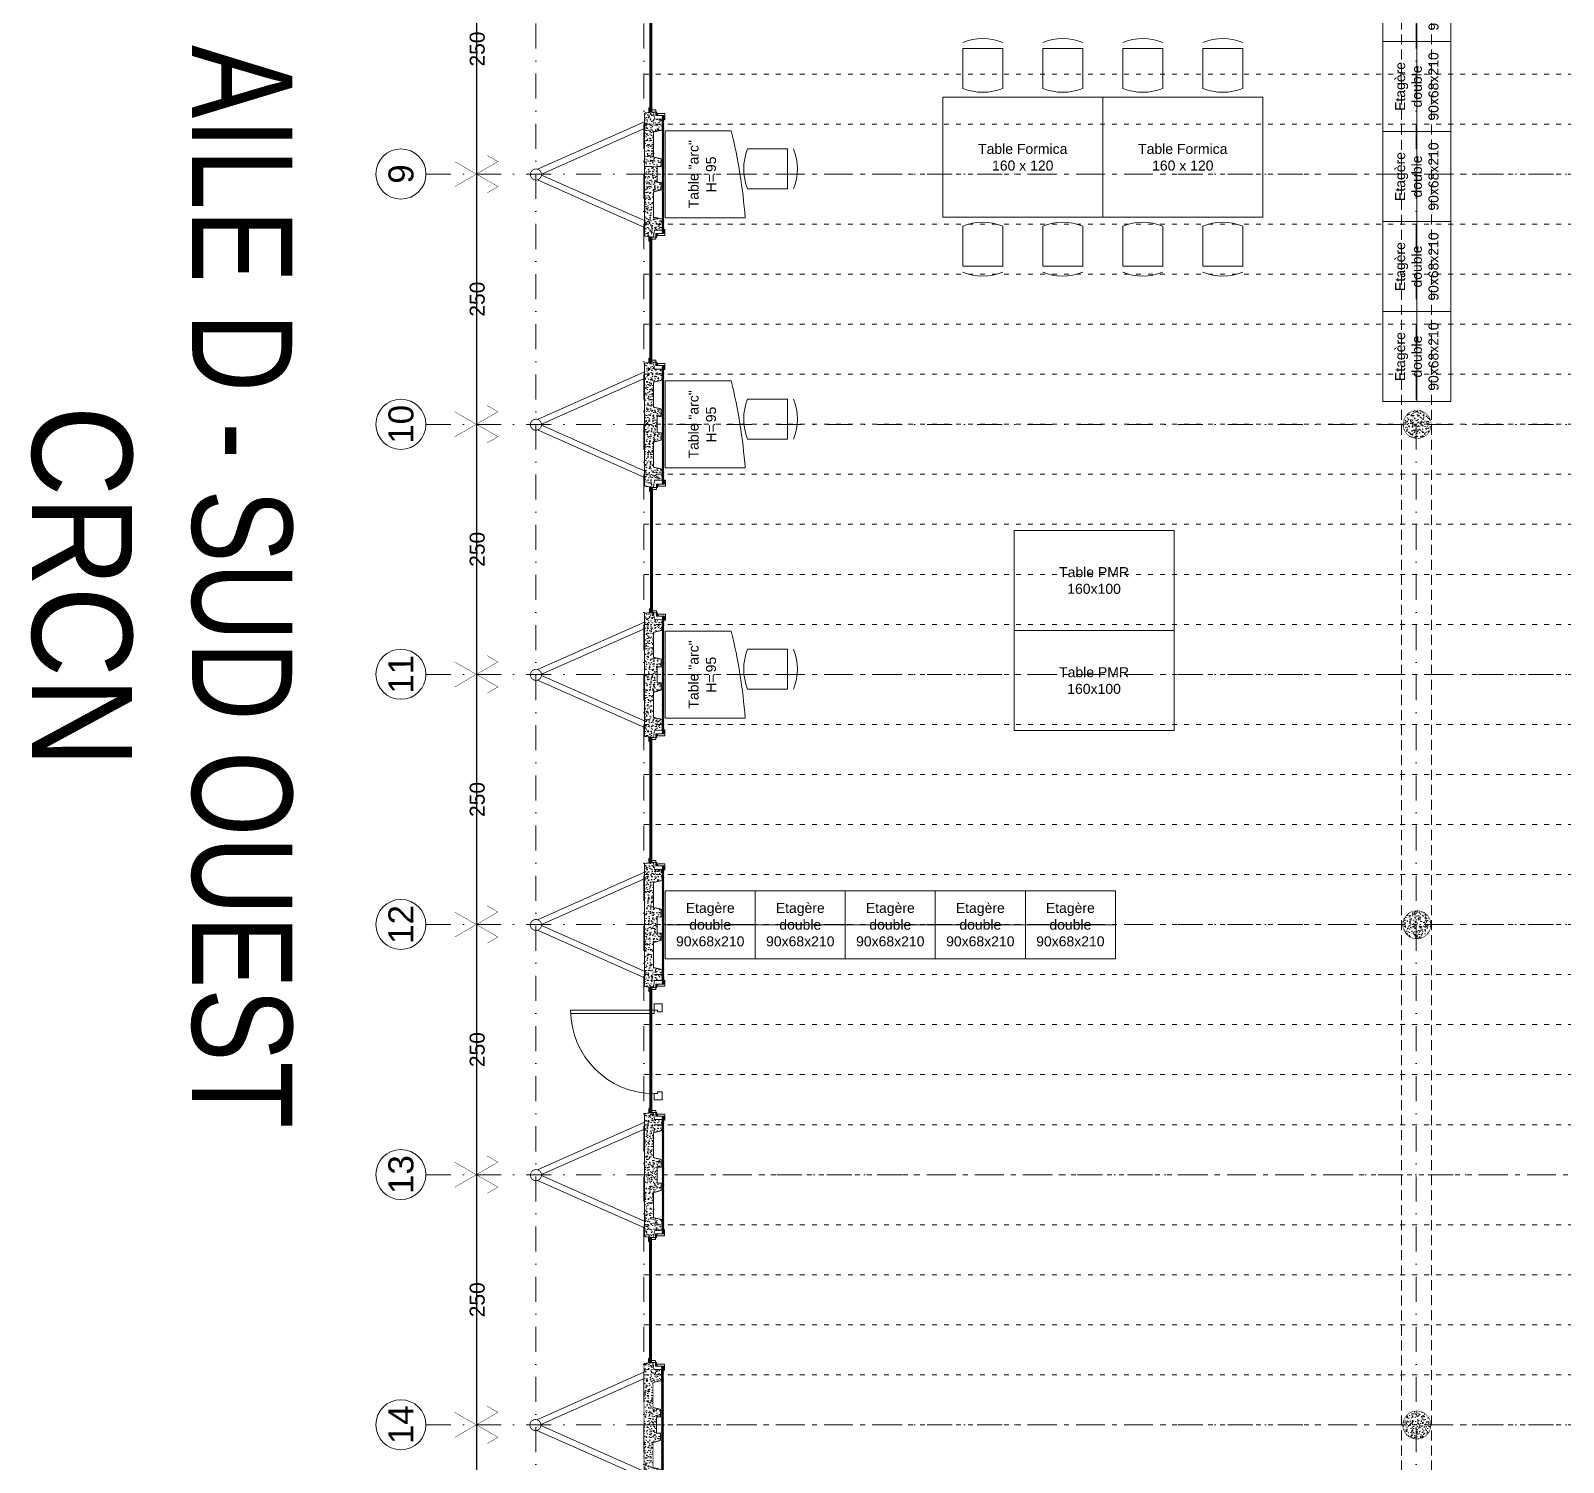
# Model space of a CAD drawing. Header units: millimetres. Extents: x 0 to 111176, y 95213 to 141729.
# Drawn here: x 47363 to 48895, y 106948 to 108379 of the extents above; entities that cross this region are included whole.
import ezdxf
from ezdxf.enums import TextEntityAlignment as Align

# ---------------------------------------------------------------- set-up
doc = ezdxf.new("R2010")
doc.units = ezdxf.units.MM
for name, pattern in [('ACAD_ISO03W100', [30, 12, -18]), ('CONTINU', [0]), ('HIDDEN2', [0.1875, 0.125, -0.0625]), ('TIRETPT2', [0.5, 0.25, -0.125, 0, -0.125])]:
    doc.linetypes.add(name, pattern=pattern)
doc.layers.get('Defpoints').update_dxf_attribs({"lineweight": 9})
doc.layers.add('CDP', color=7, linetype='Continuous', lineweight=9, true_color=0x364259)
doc.layers.add('STR_BOLLARD', color=7, linetype='Continuous', lineweight=9, true_color=0x1c1c1c)
for name, color, linetype, lineweight in [('MEN_Ext', 115, 'Continuous', 9), ('MOB', 37, 'Continuous', 9), ('NOM_Batiments', 7, 'Continuous', 9), ('STR_BOLLARD_Axes', 252, 'Continuous', 9), ('STR_BOLLARD_projeté', 251, 'Continuous', 9)]:
    doc.layers.add(name, color=color, linetype=linetype, lineweight=lineweight)
doc.styles.add('Arial', font='arial.ttf')
doc.styles.add('Arial-10', font='arial.ttf', dxfattribs={"height": 10})
doc.styles.add('Arial-15', font='arial.ttf', dxfattribs={"height": 15})
doc.styles.add('Arial-20', font='arial.ttf', dxfattribs={"height": 20})
doc.dimstyles.new('Cote-15', dxfattribs={"dimtxt": 15, "dimasz": 15, "dimexe": 1.25, "dimexo": 0.625, "dimgap": 7.5, "dimtad": 1, "dimdec": 0, "dimrnd": 0.025, "dimtxsty": 'Arial-15', "dimblk": 'ARCHTICK', "dimcen": 2.5, "dimse1": 1, "dimse2": 1, "dimazin": 0, "dimtfac": 1, "dimtmove": 1, "dimatfit": 3, "dimfxl": 1, "dimarcsym": 0})

# ---------------------------------------------------------------- blocks, each defined once
blk = doc.blocks.new('panneau+contreventement')
at = {"lineweight": 5}
h = blk.add_hatch(dxfattribs=at)
h.set_pattern_fill('AR-CONC', color=252, scale=0.04, angle=360, style=0)
h.set_pattern_definition([(49.99999999999994, (6.955815479159355e-08, 17.59999999470892), (7.287386759840159, -0.6375634215561317), [0.7619999999999998, -8.381999999999998]), (354.9999999999999, (6.955815479159355e-08, 17.59999999470892), (-1.409736856998765, 7.642273809561408), [0.6096, -6.7056233668]), (100.4514446999998, (0.6072803495580956, 17.54686985470835), (5.877649883614139, 7.004710076487798), [0.6476003520000001, -7.123609784]), (46.18419999999995, (6.955815479159355e-08, 19.63199999470817), (10.8431616356852, -1.681693117309098), [1.143, -12.573]), (96.63555760999995, (0.9035960695582617, 19.49185999470865), (9.49616536206013, 9.89704498390885), [0.9714009256, -10.6854243264]), (351.18415117, (6.955815479159355e-08, 19.63199999470817), (9.496165362599092, 9.897044983421296), [0.9143986827999999, -10.0583892768]), (20.99999999999999, (1.016000069557776, 19.12399999471018), (6.064575650765295, -4.090607927483512), [0.7619999999999999, -8.382]), (326, (1.016000069557776, 19.12399999471018), (2.472081133905891, 7.367518644892768), [0.6096, -6.7056]), (71.45144499999996, (1.521381373558143, 18.78311599870722), (8.53665677114865, 3.2769107554362), [0.647600352, -7.123597503999998]), (37.49999999999993, (6.955815479159355e-08, 17.59999999470892), (0.1235441300236765, 3.382201554926124), [0, -6.624319999999999, 0, -6.8072, 0, -6.731]), (7.499999999999964, (6.955815479159355e-08, 17.59999999470892), (2.672786500412234, 4.007222992724778), [0, -3.88112, 0, -6.47192, 0, -2.5654]), (327.4999999999998, (-2.265679930442275, 17.59999999470892), (5.423623806674856, -0.2291497597069439), [0, -2.54, 0, -7.9248, 0, -10.5156]), (317.4999999999999, (-3.281679930441896, 17.59999999470892), (5.925167255440723, 1.017059641333315), [0, -3.302, 0, -5.26288, 0, -7.4676])])
h.paths.add_polyline_path([(8.000000000007276, 16.62599197128293), (8.000000000007276, 12.62599197128293), (-8, 12.62599197128293), (-8, 16.62599197128293), (-15.27348650529757, 16.62599197128293), (-17.5, 9), (-42.54545454565005, 9), (-44.5, 17.59999999831052), (-55.5, 17.59999999831052), (-55.5, 10), (-62.5, 9), (-61.5, 0), (61.5, 0), (62.5, 9), (55.5, 10), (55.5, 17.59999999831052), (44.5, 17.59999999831052), (42.5, 9), (17.50000000000728, 9), (15.72651349470971, 16.62599197128293)])
at = {"layer": 'CDP'}
h = blk.add_hatch(dxfattribs=at)
h.set_pattern_fill('ANSI31', color=256, scale=5)
h.set_pattern_definition([(45, (0, 0), (-0.4419417382415922, 0.4419417382415922), [])])
h.paths.add_polyline_path([(-59, 17.59999999831052), (-59, 19.3999999983098), (58.99999999767169, 19.3999999983098), (58.99999999767169, 17.59999999831052)])
at = {"linetype": 'Continuous', "lineweight": 5, "const_width": 0.8799999952316284}
blk.add_lwpolyline([(8.000000000007276, 16.62599197128293), (8.000000000007276, 12.62599197128293), (-8, 12.62599197128293), (-8, 16.62599197128293), (-15.27348650529757, 16.62599197128293), (-17.5, 9), (-42.54545454565005, 9), (-44.5, 17.59999999831052), (-55.5, 17.59999999831052), (-55.5, 10), (-62.5, 9), (-61.5, 0), (61.5, 0), (62.5, 9), (55.5, 10), (55.5, 17.59999999831052), (44.5, 17.59999999831052), (42.5, 9), (17.50000000000728, 9), (15.72651349470971, 16.62599197128293)], close=True, dxfattribs=at)
for points in [[(-5.29915068641867, -107.0272467950708), (-52.79727948180198, 0.03446815508141299)], [(-0.5113040249361802, -103.0238181007117), (-46.75775930929467, 1.216600178464432)], [(0.5113040249361802, -103.0238181007117), (46.75775930929467, 1.216600178464432)], [(5.29915068641867, -107.0272467950708), (52.79727948180198, 0.03446815508141299)], [(52.79745963354026, 0), (46.20254036645974, 0)]]:
    blk.add_lwpolyline(points)
at = {"const_width": 0.8}
blk.add_lwpolyline([(4.886542232529791, -105.9757763550551, 128.1178204295244), (4.962955946750299, -106.1295426030811, 0.007805315424875689)], format="xyb", close=True, dxfattribs=at)
at = {"layer": 'CDP', "const_width": 0.2}
blk.add_lwpolyline([(-59, 17.59999999831052), (-59, 19.3999999983098), (58.99999999767169, 19.3999999983098), (58.99999999767169, 17.59999999831052), (-59, 17.59999999831052)], close=True, dxfattribs=at)
blk = doc.blocks.new('poteau')
at = {"layer": 'STR_BOLLARD', "lineweight": 5}
h = blk.add_hatch(dxfattribs=at)
h.set_pattern_fill('AR-CONC', color=252, scale=0.04, angle=359.9999999999999, style=0)
h.set_pattern_definition([(49.99999999999999, (-34103.71972945715, -3518.988229174639), (7.287386759840159, -0.6375634215561317), [0.762, -8.382000000000001]), (355, (-34103.71972945715, -3518.988229174639), (-1.409736856998765, 7.642273809561408), [0.6096, -6.7056233668]), (100.4514446999999, (-34103.11244917716, -3519.04135931464), (5.877649883614139, 7.004710076487798), [0.6476003520000001, -7.123609784]), (46.18419999999993, (-34103.71972945715, -3516.956229174639), (10.8431616356852, -1.681693117309098), [1.143, -12.573]), (96.63555760999996, (-34102.81613345716, -3517.096369174639), (9.49616536206013, 9.89704498390885), [0.9714009256, -10.6854243264]), (351.18415117, (-34103.71972945715, -3516.956229174639), (9.496165362599092, 9.897044983421296), [0.9143986828, -10.0583892768]), (21, (-34102.70372945715, -3517.46422917464), (6.064575650765295, -4.090607927483512), [0.762, -8.382000000000001]), (326, (-34102.70372945715, -3517.46422917464), (2.472081133905891, 7.367518644892768), [0.6096, -6.7056]), (71.45144499999996, (-34102.19834815315, -3517.805113170639), (8.53665677114865, 3.2769107554362), [0.6476003520000001, -7.123597503999999]), (37.49999999999994, (-34103.71972945715, -3518.988229174639), (0.1235441300236765, 3.382201554926124), [0, -6.62432, 0, -6.807200000000001, 0, -6.731000000000001]), (7.499999999999974, (-34103.71972945715, -3518.988229174639), (2.672786500412234, 4.007222992724778), [0, -3.88112, 0, -6.47192, 0, -2.5654]), (327.4999999999999, (-34105.98540945715, -3518.988229174639), (5.423623806674856, -0.2291497597069439), [0, -2.54, 0, -7.9248, 0, -10.5156]), (317.4999999999999, (-34107.00140945715, -3518.988229174639), (5.925167255440723, 1.017059641333315), [0, -3.302, 0, -5.26288, 0, -7.4676])])
edge = h.paths.add_edge_path()
edge.add_arc((2.613544936025392e-10, 6.674660824046441e-11), 13.99999999999927, 284.7547730335563, 644.0803509681097)
edge.add_arc((2.613806948659203e-10, 6.66435795437792e-11), 13.99999999999917, 284.0803509681096, 284.7547730335563)
at = {"layer": 'STR_BOLLARD', "lineweight": 5, "const_width": 0.5}
blk.add_lwpolyline([(3.565555101478822, -13.53834616259883, 339.820519298623), (3.405953449982917, -13.57937705112045, 0.002942729891838111)], format="xyb", close=True, dxfattribs=at)
blk = doc.blocks.new('etageres-doubles')
blk.add_lwpolyline([(0, 0), (68, 0), (68, -90), (0, -90), (0, 0)], close=True)
blk.add_lwpolyline([(34, 0), (34, -90)])
at = {"insert": (34, -45), "char_height": 10, "attachment_point": 5, "rotation": 270, "style": 'Arial'}
blk.add_mtext_dynamic_manual_height_columns('Etagère \\Pdouble\\P90x68x210', width=234.8605922671994, gutter_width=18352.47833725253, heights=[0], dxfattribs=at)
blk = doc.blocks.new('PO7C')
blk.add_lwpolyline([(0.8499999999974079, 7.993833010863), (0.8500000000008185, 0.6999999993420261), (5.343281372915953e-11, 0.6999999993914798), (0, 0), (0.7000000000005002, -3.922195901395753e-11), (0.7000000000005002, 0.3999999993617394), (0.5499999995356575, 0.3999999993617394), (0.5500000000381533, 7.99999999936324, -0.4142135623537333), (7.849999999555166, 0.6999999993630581), (7.849999999575061, 0.3999999993617394), (7.699999999110219, 0.3999999993617394), (7.699999999110219, -3.922195901395753e-11), (8.399999999110719, 0), (8.399999999056718, 0.6999999993914798), (7.849999999555166, 0.6999999993630581)], format="xyb")
blk = doc.blocks.new('Table-handicapé_160x100')
blk.add_lwpolyline([(0, 100), (160, 100), (160, 0), (0, 0)], close=True)
at = {"insert": (80, 50), "char_height": 10, "attachment_point": 5, "style": 'Arial'}
blk.add_mtext_dynamic_manual_height_columns('Table PMR\\P160x100', width=234.8605922671994, gutter_width=18352.47833725253, heights=[0], dxfattribs=at)
blk = doc.blocks.new('table-formica_160x120')
blk.add_lwpolyline([(120, 0), (120, -160), (0, -160), (0, 0)], close=True)
at = {"insert": (60, -80), "char_height": 10, "attachment_point": 5, "rotation": 270, "style": 'Arial'}
blk.add_mtext_dynamic_manual_height_columns('Table Formica\\P160 x 120', width=234.8605922671994, gutter_width=18352.47833725253, heights=[0], dxfattribs=at)
blk = doc.blocks.new('chaise-par-defaut')
for points in [[(-54.86354830078199, -20), (-54.86354830078199, -20, -0.189905722026742), (-54.86354830078199, 20)], [(-8.798114440534846, -20), (-8.798114440534846, -20, 0.189905722026742), (-8.798114440534846, 20)]]:
    blk.add_lwpolyline(points, format="xyb")
blk.add_lwpolyline([(-8.798114440534846, -20), (-48.79811444053485, -20), (-48.79811444053485, 20), (-8.798114440534846, 20)])
blk = doc.blocks.new('table-arc')
blk.add_lwpolyline([(-80, 43.49999999999272), (-80, 43.50000000000728), (0, 43.50000000000728), (0, -43.50000000000728), (-66, -43.50000000000728, -0.03955495318732785)], format="xyb", close=True)
at = {"char_height": 10, "rotation": 270, "style": 'Arial'}
for s, insert, attachment_point in [('Table "arc"', (-28.39474934566085, -0.1052195326399292), 5), ('H=', (-46.01231244178805, -0.1705031430942065), 6)]:
    blk.add_mtext_dynamic_manual_height_columns(s, width=234.8605922671994, gutter_width=18352.47833725253, heights=[0], dxfattribs=dict(at, insert=insert, attachment_point=attachment_point))
at = {"style": 'Arial-10'}
blk.add_attdef('HAUTEUR', text='', height=10, rotation=270, dxfattribs=at).set_placement((-45.76254463806129, -2.227131945525799), align=Align.MIDDLE_LEFT)
blk = doc.blocks.new('Fenetres Ext')
for points in [[(14.09999999846332, 3.400000005214679), (14.09999999846332, 4.400000005214679), (18.09999999846332, 4.400000005214679), (18.09999999846332, 3.400000005214679)], [(14.09999999846332, 1.400000005214679), (139.0999999735504, 1.400000005214679), (139.0999999735504, 3.400000005214679), (14.09999999846332, 3.400000005214679), (14.09999999846332, 1.400000005214679)], [(14.09999999846332, -2.599999994785321), (16.09999999846332, -2.599999994785321), (16.09999999846332, 1.400000005214679), (14.09999999846332, 1.400000005214679)], [(139.0999999735504, 3.400000005214679), (139.0999999735504, 4.400000005214679), (135.0999999735504, 4.400000005214679), (135.0999999735504, 3.400000005214679)], [(139.0999999735504, -2.599999994785321), (137.0999999735504, -2.599999994785321), (137.0999999735504, 1.400000005214679), (139.0999999735504, 1.400000005214679)], [(6.599999998463318, -10.59999999478532), (10.59999999846332, -10.59999999478532), (10.59999999846332, -3.599999994785321), (11.59999999846332, -3.599999994785321), (11.59999999846332, -4.585936534454959), (12.59999999972251, -4.585936534454959), (12.59999999846332, -11.59999999478532), (6.599999998463318, -11.59999999478532)], [(10.59999999846332, -3.599999994785321), (14.09999999846332, -3.599999994785321), (14.09999999846332, -2.599999994785321), (10.59999999846332, -2.599999994785321), (10.59999999846332, -3.599999994785321)], [(142.5999999735504, -3.599999994785321), (139.0999999735504, -3.599999994785321), (139.0999999735504, -2.599999994785321), (142.5999999735504, -2.599999994785321), (142.5999999735504, -3.599999994785321)], [(146.5999999735504, -10.59999999478532), (142.5999999735504, -10.59999999478532), (142.5999999735504, -3.599999994785321), (141.5999999735504, -3.599999994785321), (141.5999999735504, -4.585936534454959), (140.5999999722912, -4.585936534454959), (140.5999999735504, -11.59999999478532), (146.5999999735504, -11.59999999478532)]]:
    blk.add_lwpolyline(points, close=True)
blk.add_lwpolyline([(14.09999999846332, 2.400000005214679), (139.0999999735504, 2.400000005214679)])
blk = doc.blocks.new('n°-axe')
at = {"layer": 'STR_BOLLARD_Axes', "linetype": 'CONTINU', "ltscale": 60}
blk.add_circle((0, -25), 25, dxfattribs=at)
at = {"layer": 'STR_BOLLARD_Axes', "style": 'Arial-20'}
blk.add_attdef('AXE', text='', height=25, dxfattribs=at).set_placement((0, -25), align=Align.MIDDLE_CENTER)
blk = doc.blocks.new('Axe-construction')
at = {"const_width": 0.4}
for points in [[(-18.71420953128381, 10.80465391055782), (-12.47613968752262, 21.60930782111564), (12.47613968752262, -21.60930782111564)], [(18.71420953128381, 10.80465391055782), (12.47613968752262, 21.60930782111564), (-12.47613968752262, -21.60930782111564)]]:
    blk.add_lwpolyline(points, dxfattribs=at)
blk = doc.blocks.new('*D384')
at = {"layer": 'Defpoints', "color": 0, "transparency": 16777216}
for p in [(47808.19425061966, 106985.4322105879), (47808.19132914603, 106735.432210648), (47808.19259115055, 106735.4322106333)]:
    blk.add_point(p, dxfattribs=at)
at = {"layer": 'STR_BOLLARD_Axes', "color": 0, "lineweight": -2, "transparency": 16777216}
blk.add_line((47808.19551262418, 106985.4322105731), (47808.19259115055, 106735.4322106333), dxfattribs=at)
at = {"layer": 'STR_BOLLARD_Axes', "color": 0, "lineweight": 5, "transparency": 16777216, "insert": (47809.09959567339, 106860.4323001007), "char_height": 15, "attachment_point": 5, "rotation": 89.99933044756455, "style": 'Arial-15'}
blk.add_mtext('250', dxfattribs=at)
blk = doc.blocks.new('_None')
blk = doc.blocks.new('*D385')
at = {"layer": 'Defpoints', "color": 0, "transparency": 16777216}
for p in [(47808.19939399793, 107235.4322104821), (47808.19647252429, 106985.4322105422), (47808.19773452883, 106985.4322105274)]:
    blk.add_point(p, dxfattribs=at)
at = {"layer": 'STR_BOLLARD_Axes', "color": 0, "lineweight": -2, "transparency": 16777216}
blk.add_line((47808.20065600247, 107235.4322104673), (47808.19773452883, 106985.4322105274), dxfattribs=at)
at = {"layer": 'STR_BOLLARD_Axes', "color": 0, "lineweight": 5, "transparency": 16777216, "insert": (47809.10473905165, 107110.432299995), "char_height": 15, "attachment_point": 5, "rotation": 89.99933044756287, "style": 'Arial-15'}
blk.add_mtext('250', dxfattribs=at)
blk = doc.blocks.new('*D386')
at = {"layer": 'Defpoints', "color": 0, "transparency": 16777216}
for p in [(47808.20453737619, 107485.4322103763), (47808.20161590257, 107235.4322104364), (47808.20287790708, 107235.4322104216)]:
    blk.add_point(p, dxfattribs=at)
at = {"layer": 'STR_BOLLARD_Axes', "color": 0, "lineweight": -2, "transparency": 16777216}
blk.add_line((47808.20579938071, 107485.4322103615), (47808.20287790708, 107235.4322104216), dxfattribs=at)
at = {"layer": 'STR_BOLLARD_Axes', "color": 0, "lineweight": 5, "transparency": 16777216, "insert": (47809.1098824299, 107360.4322998891), "char_height": 15, "attachment_point": 5, "rotation": 89.99933044756455, "style": 'Arial-15'}
blk.add_mtext('250', dxfattribs=at)
blk = doc.blocks.new('*D387')
at = {"layer": 'Defpoints', "color": 0, "transparency": 16777216}
for p in [(47808.20968075446, 107735.4322102705), (47808.20675928083, 107485.4322103306), (47808.20802128536, 107485.4322103158)]:
    blk.add_point(p, dxfattribs=at)
at = {"layer": 'STR_BOLLARD_Axes', "color": 0, "lineweight": -2, "transparency": 16777216}
blk.add_line((47808.21094275899, 107735.4322102557), (47808.20802128536, 107485.4322103158), dxfattribs=at)
at = {"layer": 'STR_BOLLARD_Axes', "color": 0, "lineweight": 5, "transparency": 16777216, "insert": (47809.11502580818, 107610.4322997833), "char_height": 15, "attachment_point": 5, "rotation": 89.99933044756455, "style": 'Arial-15'}
blk.add_mtext('250', dxfattribs=at)
blk = doc.blocks.new('*D388')
at = {"layer": 'Defpoints', "color": 0, "transparency": 16777216}
for p in [(47808.21482415206, 107985.4322101759), (47808.21190267843, 107735.432210236), (47808.21316468299, 107735.4322102212)]:
    blk.add_point(p, dxfattribs=at)
at = {"layer": 'STR_BOLLARD_Axes', "color": 0, "lineweight": -2, "transparency": 16777216}
blk.add_line((47808.21608615662, 107985.4322101611), (47808.21316468299, 107735.4322102212), dxfattribs=at)
at = {"layer": 'STR_BOLLARD_Axes', "color": 0, "lineweight": 5, "transparency": 16777216, "insert": (47809.12016920577, 107860.4322996887), "char_height": 15, "attachment_point": 5, "rotation": 89.99933044756455, "style": 'Arial-15'}
blk.add_mtext('250', dxfattribs=at)
blk = doc.blocks.new('*D389')
at = {"layer": 'Defpoints', "color": 0, "transparency": 16777216}
for p in [(47808.21996753032, 108235.43221007), (47808.21704605669, 107985.4322101301), (47808.21830806123, 107985.4322101154)]:
    blk.add_point(p, dxfattribs=at)
at = {"layer": 'STR_BOLLARD_Axes', "color": 0, "lineweight": -2, "transparency": 16777216}
blk.add_line((47808.22122953486, 108235.4322100553), (47808.21830806123, 107985.4322101154), dxfattribs=at)
at = {"layer": 'STR_BOLLARD_Axes', "color": 0, "lineweight": 5, "transparency": 16777216, "insert": (47809.12531258404, 108110.4322995829), "char_height": 15, "attachment_point": 5, "rotation": 89.99933044756455, "style": 'Arial-15'}
blk.add_mtext('250', dxfattribs=at)
blk = doc.blocks.new('*D390')
at = {"layer": 'Defpoints', "color": 0, "transparency": 16777216}
for p in [(47808.22511090858, 108485.4322099642), (47808.22218943496, 108235.4322100243), (47808.22345143949, 108235.4322100096)]:
    blk.add_point(p, dxfattribs=at)
at = {"layer": 'STR_BOLLARD_Axes', "color": 0, "lineweight": -2, "transparency": 16777216}
blk.add_line((47808.22637291312, 108485.4322099495), (47808.22345143949, 108235.4322100096), dxfattribs=at)
at = {"layer": 'STR_BOLLARD_Axes', "color": 0, "lineweight": 5, "transparency": 16777216, "insert": (47809.13045596233, 108360.432299477), "char_height": 15, "attachment_point": 5, "rotation": 89.99933044756455, "style": 'Arial-15'}
blk.add_mtext('250', dxfattribs=at)

msp = doc.modelspace()

# ---------------------------------------------------------------- linework, layer by layer
at = {"layer": 'STR_BOLLARD', "linetype": 'HIDDEN2', "ltscale": 80}
for points in [[(48732.79036194809, 105739.8464605216), (48732.96342947242, 110230.4997809512)], [(48762.79036504649, 105739.9262779026), (48762.96341955896, 110230.2419749787)]]:
    msp.add_lwpolyline(points, dxfattribs=at)
at = {"layer": 'STR_BOLLARD_Axes', "linetype": 'TIRETPT2', "ltscale": 100}
for points in [[(47867.70554018933, 110339.8728246362), (47867.70761170297, 105594.9827319166)], [(47975.70554018934, 110339.8728246362), (47975.70761170298, 105594.9827319166)], [(48747.7092079844, 110339.8728246362), (48747.7092079844, 105594.9827319166)], [(47757.80985035392, 108235.4332471832), (50177.68172276633, 108235.3834619176)], [(47757.79956357807, 107985.336537769), (50177.67143599048, 107985.2867525034)], [(47757.79956357806, 107735.4332473836), (50177.67143599047, 107735.383462118)], [(47757.7944201998, 107485.4332474895), (50177.66629261221, 107485.3834622239)], [(47757.78927682153, 107235.4332475953), (50177.66114923394, 107235.3834623297)], [(47757.78413344327, 106985.4332477011), (50177.65600585567, 106985.3834624355)]]:
    msp.add_lwpolyline(points, dxfattribs=at)
at = {"layer": 'STR_BOLLARD_projeté', "color": 252, "linetype": 'ACAD_ISO03W100', "lineweight": 5, "ltscale": 0.4}
for points in [[(47975.70564933377, 108335.4250814609), (50019.70844203145, 108335.4250814609)], [(47975.70564933377, 108285.4250814609), (50019.70842020257, 108285.4250814609)], [(47975.70564933377, 108235.4250814609), (50019.70839837367, 108235.4250814609)], [(47975.70564933377, 108185.4250814609), (50019.70837654479, 108185.4250814609)], [(47975.70564933377, 108135.4250814609), (50019.7083547159, 108135.4250814609)], [(47975.70564933377, 108085.4250814609), (50019.70833288701, 108085.4250814609)], [(47975.70564933377, 108035.4250814609), (50019.70831105812, 108035.4250814609)], [(47975.70564933377, 107985.4250814609), (50019.70828922922, 107985.4250814609)], [(47975.70564933377, 107935.4250814609), (50019.70826740033, 107935.4250814609)], [(47975.70564933377, 107885.4250814609), (50001.64104484337, 107885.4250814609)], [(47975.70564933377, 107835.4250814609), (50019.70822374256, 107835.4250814609)], [(47975.70564933377, 107785.4250814609), (50019.70820191367, 107785.4250814609)], [(47975.70564933377, 107735.4250814609), (50019.70818008478, 107735.4250814609)], [(47975.70564933377, 107685.4250814609), (50019.70815825589, 107685.4250814609)], [(47975.70564933377, 107635.4250814609), (50019.708136427, 107635.4250814609)], [(47975.70564933377, 107585.4250814609), (50019.70811459811, 107585.4250814609)], [(47975.70564933377, 107535.4250814609), (50019.70809276921, 107535.4250814609)], [(47975.70564933377, 107485.4250814609), (50019.70807094033, 107485.4250814609)], [(47975.70564933377, 107435.4250814609), (50019.70804911144, 107435.4250814609)], [(47975.70564933377, 107385.4250814609), (50019.70802728256, 107385.4250814609)], [(47975.70564933377, 107335.4250814609), (50019.70800545366, 107335.4250814609)], [(47975.70564933377, 107285.4250814609), (50019.70798362477, 107285.4250814609)], [(47994.61304254769, 107235.4250811894), (50001.60203659152, 107235.4250811894)], [(47975.70564933377, 107185.4250811894), (50019.70793996699, 107185.4250811894)], [(47975.70564933377, 107135.4250811894), (50019.7079181381, 107135.4250811894)], [(47975.70564933377, 107085.4250811894), (50019.70789630921, 107085.4250811894)], [(47975.70564933377, 107035.4250811894), (50019.70787448032, 107035.4250811894)], [(47975.70564933377, 106985.4250811894), (50019.70785265144, 106985.4250811894)]]:
    msp.add_lwpolyline(points, dxfattribs=at)

# ---------------------------------------------------------------- block references
at = {"layer": 'MEN_Ext', "xscale": -1, "rotation": 90}
for p in [(47985.06456917295, 108436.6044296062), (47985.06456917225, 108186.6044296333), (47985.62348899965, 107936.183778325), (47985.06456916562, 107686.6044296832), (47985.06456917342, 107436.6044297006), (47984.50564933287, 107186.8147553966)]:
    msp.add_blockref('Fenetres Ext', p, dxfattribs=at)
at = {"layer": 'MEN_Ext', "extrusion": (0, 0, -1), "xscale": 11.42857142877023, "yscale": 11.42857142877023, "zscale": 11.42857142877023, "rotation": 270}
msp.add_blockref('PO7C', (-47993.86456917572, 107406.1397352509), dxfattribs=at)
at = {"layer": 'MOB'}
for name, p, rotation in [('etageres-doubles', (48782.35519956831, 108368.0379172008), 180), ('etageres-doubles', (48782.35519956831, 108278.0379172008), 180), ('table-formica_160x120', (48274.35519956831, 108192.2419411543), 90), ('table-formica_160x120', (48434.35519956831, 108192.2419411543), 90), ('etageres-doubles', (48782.35519956831, 108188.0379172008), 180), ('chaise-par-defaut', (48070.47196129605, 108240.6602644293), 180), ('chaise-par-defaut', (48314.35519956831, 108192.2419411543), 89.99999999999999), ('chaise-par-defaut', (48394.35519956831, 108192.2419411543), 89.99999999999999), ('chaise-par-defaut', (48474.35519956831, 108192.2419411543), 89.99999999999999), ('chaise-par-defaut', (48554.35519956831, 108192.2419411543), 89.99999999999999), ('etageres-doubles', (48782.35519956831, 108098.0379172008), 180), ('etageres-doubles', (48782.35519956831, 108008.0379172008), 180), ('chaise-par-defaut', (48070.47196129721, 107990.6602644542), 180), ('chaise-par-defaut', (48070.47196129605, 107740.6602644791), 180), ('etageres-doubles', (47996.96591972309, 107451.241975157), 90), ('etageres-doubles', (48086.96591972309, 107451.241975157), 90), ('etageres-doubles', (48176.96591972309, 107451.241975157), 90), ('etageres-doubles', (48266.96591972309, 107451.241975157), 90), ('etageres-doubles', (48356.96591972309, 107451.241975157), 90)]:
    msp.add_blockref(name, p, dxfattribs=dict(at, rotation=rotation))
at = {"layer": 'MOB', "xscale": -1, "rotation": 90}
for p in [(48314.35519956831, 108312.2419411543), (48394.35519956831, 108312.2419411543), (48474.35519956831, 108312.2419411543), (48554.35519956831, 108312.2419411543)]:
    msp.add_blockref('chaise-par-defaut', p, dxfattribs=at)
at = {"layer": 'MOB', "lineweight": 5, "rotation": 180}
for p in [(47996.96591972413, 108235.2419750823), (47996.9659197253, 107985.2419751072), (47996.96591972413, 107735.2419751321)]:
    msp.add_blockref('table-arc', p, dxfattribs=at).add_auto_attribs({'HAUTEUR': '95'})
at = {"layer": 'MOB'}
for p in [(48345.68042787019, 107779.2419751279), (48345.68042787019, 107679.2419751279)]:
    msp.add_blockref('Table-handicapé_160x100', p, dxfattribs=at)
at = {"layer": 'STR_BOLLARD', "xscale": -1, "rotation": 270}
for p in [(47976.26456916756, 108235.0044296372), (47976.26456916873, 107985.0044296621), (47976.26456916745, 107735.004429687), (47976.26456916652, 107485.0044297119), (47976.26456917432, 107235.0044297294), (47975.71543086791, 106985.2147554253)]:
    msp.add_blockref('panneau+contreventement', p, dxfattribs=at)
at = {"layer": 'STR_BOLLARD'}
for p in [(48748.67524963526, 107985.241975107), (48748.31809629676, 107485.2419889214), (48748.31809630235, 106985.2419889644)]:
    msp.add_blockref('poteau', p, dxfattribs=at)
at = {"layer": 'STR_BOLLARD_Axes', "rotation": 90.11948235443872}
for p, values in [((47707.8130457546, 108235.4858953751), {'AXE': '9'}), ((47707.80789837769, 107985.2924762404), {'AXE': '10'}), ((47707.80275897875, 107735.4858955755), {'AXE': '11'}), ((47707.7917726918, 107485.4858958016), {'AXE': '12'}), ((47707.78956295994, 107235.4888050675), {'AXE': '13'}), ((47707.78732884394, 106985.485895893), {'AXE': '14'})]:
    msp.add_blockref('n°-axe', p, dxfattribs=at).add_auto_attribs(values)
at = {"layer": 'STR_BOLLARD_Axes', "linetype": 'CONTINU', "ltscale": 60, "rotation": 270.1193758766297}
for p in [(47808.22122953482, 108235.4322100553), (47808.21608615656, 107985.4322101611), (47808.21094275896, 107735.4322102557), (47808.2057993807, 107485.4322103615), (47808.20065600243, 107235.4322104673), (47808.19551262417, 106985.4322105731)]:
    msp.add_blockref('Axe-construction', p, dxfattribs=at)

# ---------------------------------------------------------------- texts
at = {"layer": 'NOM_Batiments', "linetype": 'Continuous', "style": 'Arial'}
for s, width, p, p2 in [('AILE D - SUD OUEST', 0.7834501126195109, (47524.0659462953, 108364.3202183724), (47524.0659462953, 107281.8123751734)), ('CRCN', 0.8959678746713632, (47364.06594631579, 108003.9556249593), (47364.06594631579, 107642.3904285351))]:
    msp.add_text(s, height=99.99999684979839, rotation=270, dxfattribs=dict(at, width=width)).set_placement(p, p2, align=Align.FIT)

# ---------------------------------------------------------------- dimensions: what is measured, and where the dimension line sits
at = {"layer": 'STR_BOLLARD_Axes', "lineweight": 5}
for base, p1, p2, angle, picture, middle in [((47808.22345143949, 108235.4322100096), (47808.22511090857, 108485.4322099642), (47808.22218943494, 108235.4322100243), 269.99933044756455, '*D390', (47816.78905077763, 108360.4322099795)), ((47808.21830806123, 107985.4322101154), (47808.21996753031, 108235.43221007), (47808.21704605668, 107985.4322101301), 269.9993304475629, '*D389', (47816.78390739934, 108110.4322100854)), ((47808.21316468299, 107735.4322102212), (47808.21482415204, 107985.4322101758), (47808.21190267841, 107735.4322102359), 269.99933044756455, '*D388', (47816.77876402107, 107860.4322101912)), ((47808.20802128536, 107485.4322103158), (47808.20968075445, 107735.4322102704), (47808.20675928082, 107485.4322103305), 269.99933044756455, '*D387', (47816.77362062348, 107610.4322102857)), ((47808.20287790708, 107235.4322104216), (47808.20453737619, 107485.4322103763), (47808.20161590256, 107235.4322104364), 269.99933044756455, '*D386', (47816.7684772452, 107360.4322103916)), ((47808.19773452883, 106985.4322105274), (47808.19939399792, 107235.4322104821), (47808.19647252429, 106985.4322105422), 269.9993304475629, '*D385', (47816.76333386695, 107110.4322104974)), ((47808.19259115055, 106735.4322106333), (47808.19425061965, 106985.4322105879), (47808.19132914602, 106735.432210648), 269.99933044756455, '*D384', (47816.75819048869, 106860.4322106032))]:
    dim = msp.add_linear_dim(base=base, p1=p1, p2=p2, angle=angle, dimstyle='Cote-15', override={"dimgap": 0, "dimblk1": 'None', "dimblk2": 'None', "dimsah": 1}, dxfattribs=at)
    dim.commit()
    dim.dimension.update_dxf_attribs({"geometry": picture, "text_midpoint": middle, "dimtype": 161})

doc.saveas('drawing.dxf')
